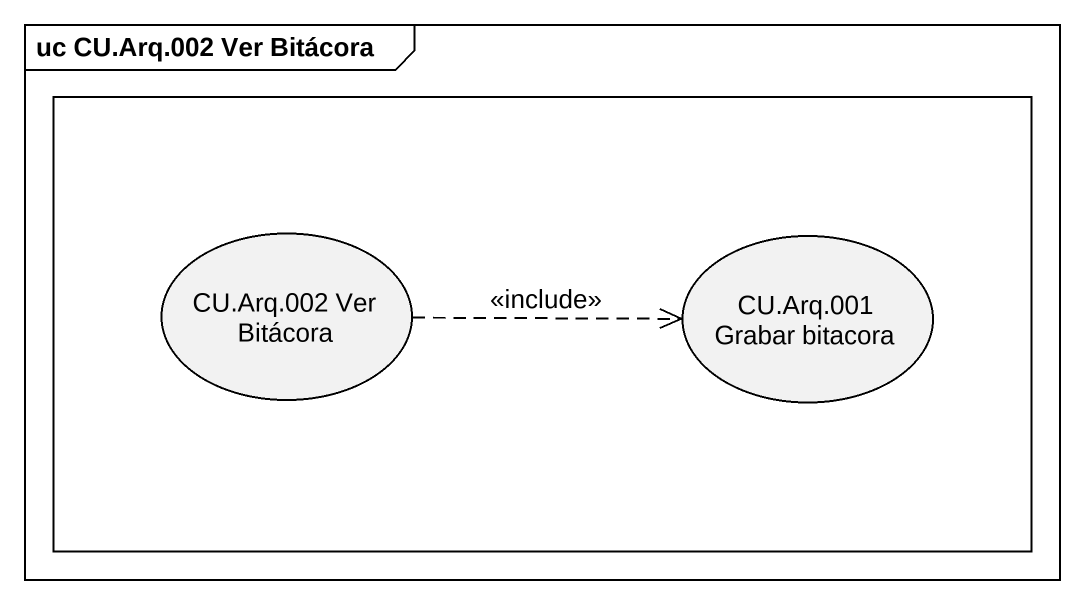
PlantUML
@startuml
mainframe uc CU.Arq.002 Ver Bitácora
rectangle " " as rectangle1 {
  usecase "CU.Arq.002 Ver Bitácora" as CU_Arq_002_Ver_Bitácora
  usecase "CU.Arq.001 Grabar bitacora" as CU_Arq_001_Grabar_bitacora
}
CU_Arq_002_Ver_Bitácora .right.> CU_Arq_001_Grabar_bitacora : <<include>>
@enduml
